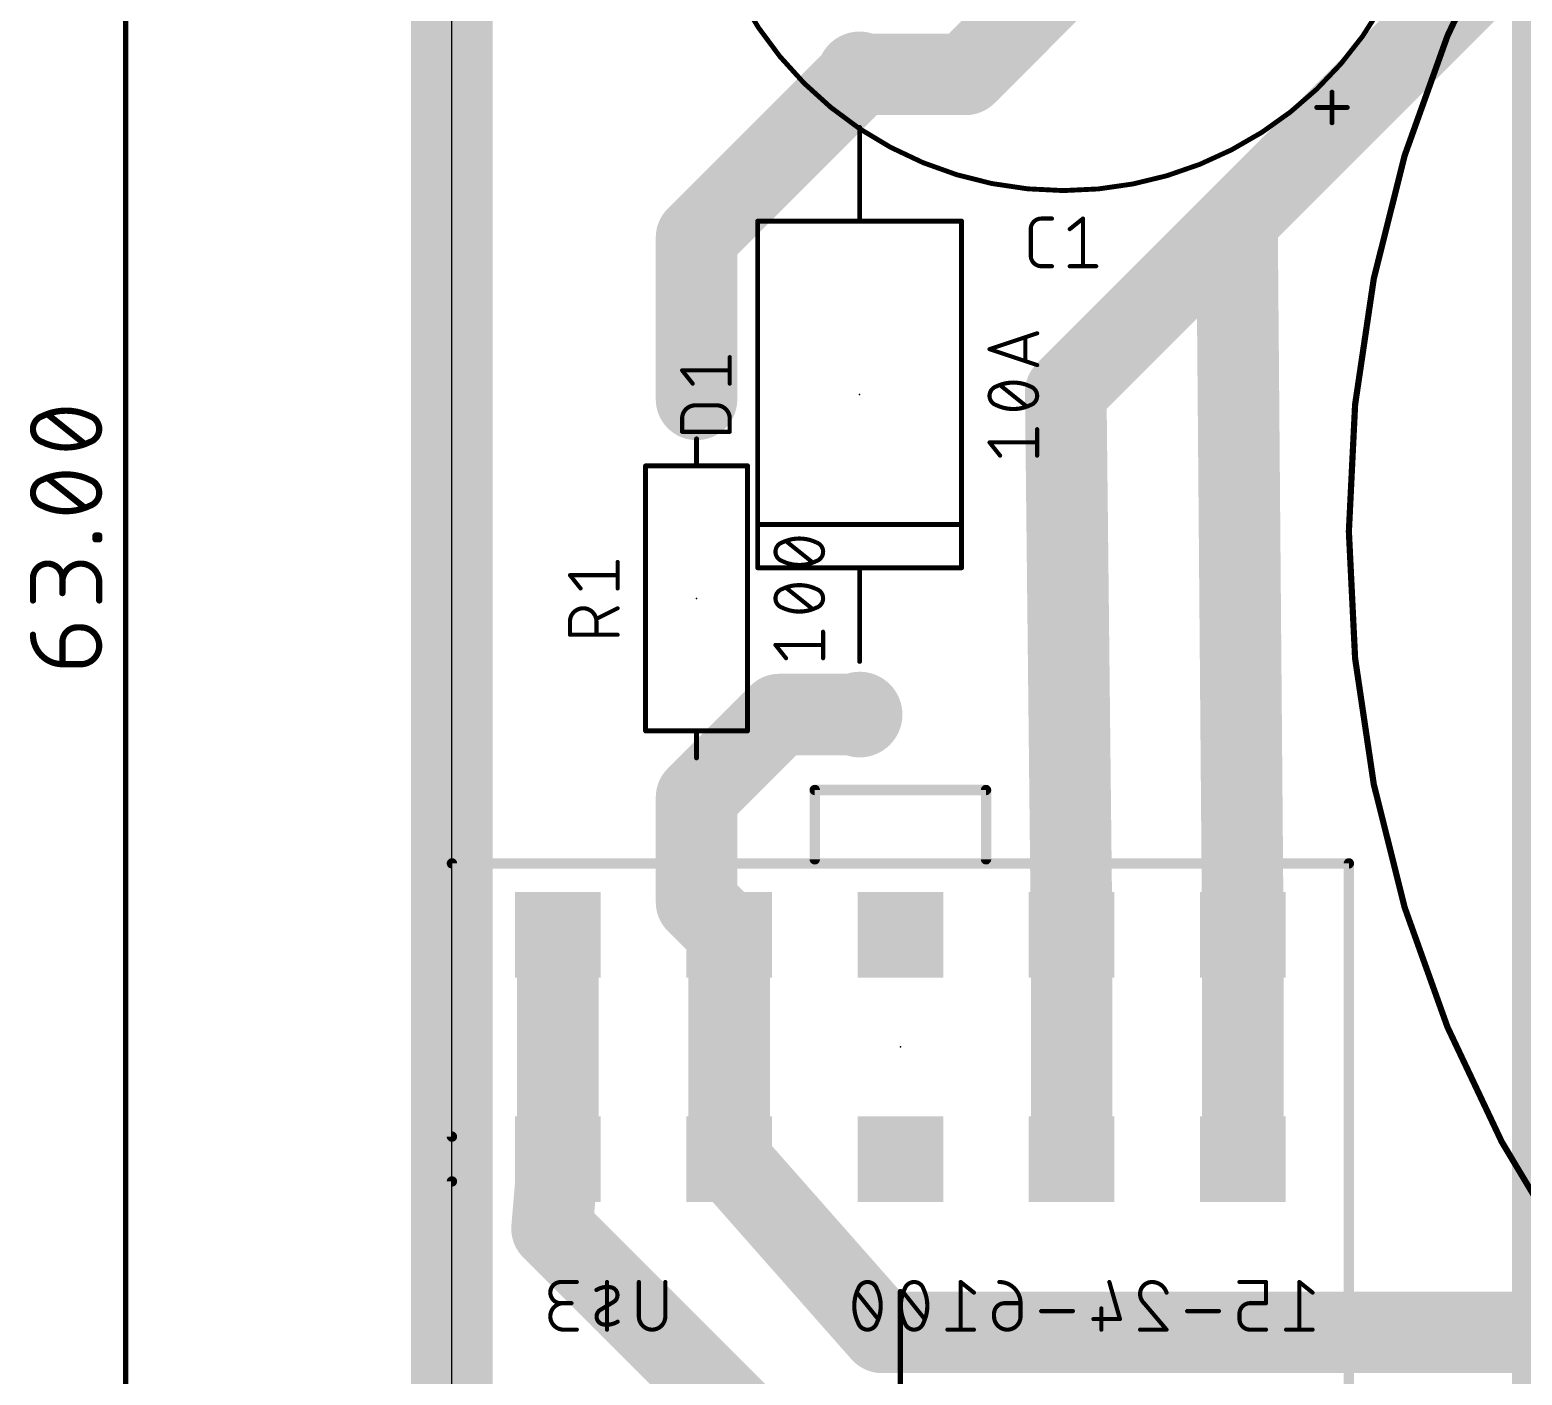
# Model space of a CAD drawing. Extents: x -32 to 85, y -7 to 73.
# Drawn here: x -32.35 to 4.25, y 19.95 to 52.94 of the extents above; entities that cross this region are included whole.
import ezdxf

# ---------------------------------------------------------------- set-up
doc = ezdxf.new("R2010")
doc.units = 0
for name, color, linetype in [('1', 12, 'CONTINUOUS'), ('16', 132, 'CONTINUOUS'), ('17', 110, 'CONTINUOUS'), ('20', 31, 'CONTINUOUS'), ('21', 253, 'CONTINUOUS'), ('22', 253, 'CONTINUOUS'), ('23', 53, 'CONTINUOUS'), ('24', 53, 'CONTINUOUS'), ('25', 253, 'CONTINUOUS'), ('26', 253, 'CONTINUOUS'), ('27', 253, 'CONTINUOUS'), ('28', 253, 'CONTINUOUS'), ('51', 253, 'CONTINUOUS')]:
    doc.layers.add(name, color=color, linetype=linetype)

# ---------------------------------------------------------------- blocks, each defined once
blk = doc.blocks.new('ROUNDP')
at = {"const_width": 0.5}
blk.add_lwpolyline([(0, -0.25, 1), (0, 0.25, 1), (0, -0.25)], format="xyb", dxfattribs=at)
blk = doc.blocks.new('SQUAREP')
blk.add_solid([(-0.5, -0.5), (0.5, -0.5), (-0.5, 0.5), (0.5, 0.5)])

msp = doc.modelspace()

# ---------------------------------------------------------------- linework, layer by layer
at = {"layer": '1'}
for points, const_width in [([(-22, 72), (-22, 9)], 2), ([(5, 9), (5, 72)], 2), ([(-30, 71.935), (-30, 9.065)], 0.13), ([(3, 54), (-2.7442, 48.2558)], 2), ([(-2.7442, 48.2558), (-2.6, 30.75)], 2), ([(-31.0119, 42.7901), (-31.9151, 43.5126)], 0.1524), ([(-31.0119, 41.227), (-31.9151, 41.9495)], 0.1524), ([(-30.741, 40.4489), (-30.741, 40.5392)], 0.1524), ([(-30.741, 40.5392), (-30.6507, 40.5392)], 0.1524), ([(-30.6507, 40.4489), (-30.741, 40.4489)], 0.1524), ([(-30.6507, 40.5392), (-30.6507, 40.4489)], 0.1524), ([(-32.2763, 38.9483), (-32.2763, 39.4902)], 0.1524), ([(-31.5538, 39.4902), (-31.5538, 39.1289)], 0.1524), ([(-30.6507, 38.9483), (-30.6507, 39.3999)], 0.1524), ([(-31.1926, 38.2883), (-31.1023, 38.2883)], 0.1524), ([(-31.5538, 37.3852), (-31.5538, 37.9271)], 0.1524), ([(-31.1023, 37.3852), (-31.5538, 37.3852)], 0.1524), ([(-2.6, 30.75), (-2.6, 25.25)], 2), ([(-11, 22), (-11, -6.95)], 0.13)]:
    msp.add_lwpolyline(points, dxfattribs=dict(at, const_width=const_width))
for points, const_width in [([(-3.0978, 48.6094, 1), (-2.3906, 47.9022)], 1), ([(-2.2442, 48.2599, 1), (-3.2442, 48.2517)], 1), ([(-31.4635, 43.6029, 0.1139), (-32.0505, 43.4675)], 0.1524), ([(-31.8913, 43.5424, 1), (-31.9389, 43.4829)], 0.0762), ([(-30.8765, 43.4675, 0.1139), (-31.4635, 43.6029)], 0.1524), ([(-31.4635, 43.641, 1), (-31.4635, 43.5648)], 0.0762), ([(-31.4635, 43.5648, 1), (-31.4635, 43.641)], 0.0762), ([(-32.0505, 43.4675, 0.3205), (-32.2763, 43.1514)], 0.1524), ([(-32.2763, 43.1514, 0.3205), (-32.0505, 42.8353)], 0.1524), ([(-32.2382, 43.1514, 1), (-32.3144, 43.1514)], 0.0762), ([(-32.0672, 43.5017, 1), (-32.0338, 43.4332)], 0.0762), ([(-32.0382, 43.4314, 1), (-32.0629, 43.5035)], 0.0762), ([(-30.6507, 43.1514, 0.3205), (-30.8765, 43.4675)], 0.1524), ([(-30.8641, 43.5035, 1), (-30.8888, 43.4314)], 0.0762), ([(-30.8765, 42.8353, 0.3205), (-30.6507, 43.1514)], 0.1524), ([(-30.8932, 43.4332, 1), (-30.8598, 43.5017)], 0.0762), ([(-30.6126, 43.1514, 1), (-30.6888, 43.1514)], 0.0762), ([(-32.3144, 43.1514, 1), (-32.2382, 43.1514)], 0.0762), ([(-32.0505, 42.8353, 0.1139), (-31.4635, 42.6998)], 0.1524), ([(-32.0338, 42.8695, 1), (-32.0672, 42.801)], 0.0762), ([(-32.0629, 42.7992, 1), (-32.0382, 42.8713)], 0.0762), ([(-31.4635, 42.6998, 0.1139), (-30.8765, 42.8353)], 0.1524), ([(-31.0357, 42.7604, 1), (-30.9881, 42.8199)], 0.0762), ([(-30.8888, 42.8713, 1), (-30.8641, 42.7992)], 0.0762), ([(-30.8598, 42.801, 1), (-30.8932, 42.8695)], 0.0762), ([(-30.6888, 43.1514, 1), (-30.6126, 43.1514)], 0.0762), ([(-31.4635, 42.7379, 1), (-31.4635, 42.6617)], 0.0762), ([(-31.4635, 42.6617, 1), (-31.4635, 42.7379)], 0.0762), ([(-31.4635, 42.0398, 0.1139), (-32.0505, 41.9043)], 0.1524), ([(-30.8765, 41.9043, 0.1139), (-31.4635, 42.0398)], 0.1524), ([(-31.4635, 42.0779, 1), (-31.4635, 42.0017)], 0.0762), ([(-31.4635, 42.0017, 1), (-31.4635, 42.0779)], 0.0762), ([(-32.0505, 41.9043, 0.3205), (-32.2763, 41.5882)], 0.1524), ([(-32.0672, 41.9386, 1), (-32.0338, 41.8701)], 0.0762), ([(-32.0382, 41.8683, 1), (-32.0629, 41.9404)], 0.0762), ([(-31.8913, 41.9792, 1), (-31.9389, 41.9197)], 0.0762), ([(-30.8641, 41.9404, 1), (-30.8888, 41.8683)], 0.0762), ([(-30.6507, 41.5882, 0.3205), (-30.8765, 41.9043)], 0.1524), ([(-30.8932, 41.8701, 1), (-30.8598, 41.9386)], 0.0762), ([(-32.2763, 41.5882, 0.3205), (-32.0505, 41.2722)], 0.1524), ([(-32.2382, 41.5882, 1), (-32.3144, 41.5882)], 0.0762), ([(-32.3144, 41.5882, 1), (-32.2382, 41.5882)], 0.0762), ([(-30.8765, 41.2722, 0.3205), (-30.6507, 41.5882)], 0.1524), ([(-30.6126, 41.5882, 1), (-30.6888, 41.5882)], 0.0762), ([(-30.6888, 41.5882, 1), (-30.6126, 41.5882)], 0.0762), ([(-32.0505, 41.2722, 0.1139), (-31.4635, 41.1367)], 0.1524), ([(-32.0338, 41.3064, 1), (-32.0672, 41.2379)], 0.0762), ([(-32.0629, 41.2361, 1), (-32.0382, 41.3082)], 0.0762), ([(-31.4635, 41.1367, 0.1139), (-30.8765, 41.2722)], 0.1524), ([(-31.4635, 41.1748, 1), (-31.4635, 41.0986)], 0.0762), ([(-31.4635, 41.0986, 1), (-31.4635, 41.1748)], 0.0762), ([(-31.0357, 41.1972, 1), (-30.9881, 41.2568)], 0.0762), ([(-30.8888, 41.3082, 1), (-30.8641, 41.2361)], 0.0762), ([(-30.8598, 41.2379, 1), (-30.8932, 41.3064)], 0.0762), ([(-30.7029, 40.5392, 1), (-30.7791, 40.5392)], 0.0762), ([(-30.741, 40.5773, 1), (-30.741, 40.5011)], 0.0762), ([(-30.741, 40.487, 1), (-30.741, 40.4108)], 0.0762), ([(-30.7791, 40.4489, 1), (-30.7029, 40.4489)], 0.0762), ([(-30.6126, 40.5392, 1), (-30.6888, 40.5392)], 0.0762), ([(-30.6888, 40.4489, 1), (-30.6126, 40.4489)], 0.0762), ([(-30.6507, 40.5011, 1), (-30.6507, 40.5773)], 0.0762), ([(-30.6507, 40.4108, 1), (-30.6507, 40.487)], 0.0762), ([(-31.5538, 39.4902, 1), (-32.2763, 39.4902)], 0.1524), ([(-30.6507, 39.3999, 1), (-31.5538, 39.3999)], 0.1524), ([(-32.2382, 39.4902, 1), (-32.3144, 39.4902)], 0.0762), ([(-31.5157, 39.4902, 1), (-31.5919, 39.4902)], 0.0762), ([(-32.3144, 39.4902, 1), (-32.2382, 39.4902)], 0.0762), ([(-31.5919, 39.4902, 1), (-31.5157, 39.4902)], 0.0762), ([(-31.5919, 39.3999, 1), (-31.5157, 39.3999)], 0.0762), ([(-31.5919, 39.1289, 1), (-31.5157, 39.1289)], 0.0762), ([(-30.6126, 39.3999, 1), (-30.6888, 39.3999)], 0.0762), ([(-30.6888, 39.3999, 1), (-30.6126, 39.3999)], 0.0762), ([(-32.3144, 38.9483, 1), (-32.2382, 38.9483)], 0.0762), ([(-30.6888, 38.9483, 1), (-30.6126, 38.9483)], 0.0762), ([(-32.2763, 38.1077, 0.4142), (-31.5538, 37.3852)], 0.1524), ([(-32.2382, 38.1077, 1), (-32.3144, 38.1077)], 0.0762), ([(-31.1926, 38.2883, 0.4142), (-31.5538, 37.9271)], 0.1524), ([(-31.1926, 38.3264, 1), (-31.1926, 38.2502)], 0.0762), ([(-31.1926, 38.2502, 1), (-31.1926, 38.3264)], 0.0762), ([(-31.1023, 37.3852, 1), (-31.1023, 38.2883)], 0.1524), ([(-31.1023, 38.3264, 1), (-31.1023, 38.2502)], 0.0762), ([(-31.1023, 38.2502, 1), (-31.1023, 38.3264)], 0.0762), ([(-31.5157, 37.9271, 1), (-31.5919, 37.9271)], 0.0762), ([(-31.5919, 37.9271, 1), (-31.5157, 37.9271)], 0.0762), ([(-31.5538, 37.4233, 1), (-31.5538, 37.3471)], 0.0762), ([(-31.5919, 37.3852, 1), (-31.5157, 37.3852)], 0.0762), ([(-31.5538, 37.3471, 1), (-31.5538, 37.4233)], 0.0762), ([(-31.1023, 37.4233, 1), (-31.1023, 37.3471)], 0.0762), ([(-31.1023, 37.3471, 1), (-31.1023, 37.4233)], 0.0762), ([(-2.1, 30.75, 1), (-3.1, 30.75)], 1), ([(-3.1, 30.7459, 1), (-2.1, 30.7541)], 1), ([(-3.1, 25.25, 1), (-2.1, 25.25)], 1), ([(-10.9675, 22, 1), (-11.0325, 22)], 0.065)]:
    msp.add_lwpolyline(points, format="xyb", dxfattribs=dict(at, const_width=const_width))
at = {"layer": '16', "const_width": 2}
for points in [[(-6.9442, 44.0558), (12, 63)], [(-3.25, 58), (-9.4, 51.85)], [(-12, 51.85), (-16, 47.85)], [(-9.4, 51.85), (-12, 51.85)], [(-16, 47.85), (-16, 43.88)], [(-6.8, 30.75), (-6.9442, 44.0558)], [(-13.97, 36.15), (-16, 34.12)], [(-12, 36.15), (-13.97, 36.15)], [(-16, 34.12), (-16, 31.55)], [(-16, 31.55), (-15.2, 30.75)], [(-19.4, 30.75), (-19.4, 25.25)], [(-15.2, 30.75), (-15.2, 25.25)], [(-6.8, 25.25), (-6.8, 30.75)], [(-19.4, 25.25), (-19.5442, 23.5442)], [(-15.2, 25.25), (-11.4506, 21)], [(-19.5442, 23.5442), (-9, 13)], [(-11.4506, 21), (27.096, 21)]]:
    msp.add_lwpolyline(points, dxfattribs=at)
at = {"layer": '16', "const_width": 1}
for points in [[(-12, 52.35, 1), (-12, 51.35)], [(-11.6464, 51.4964, 1), (-12.3536, 52.2036)], [(-9.4, 51.35, 1), (-9.4, 52.35)], [(-9.7536, 52.2036, 1), (-9.0464, 51.4964)], [(-16.3536, 48.2036, 1), (-15.6464, 47.4964)], [(-15.5, 47.85, 1), (-16.5, 47.85)], [(-6.4442, 44.0612, 1), (-7.4442, 44.0504)], [(-7.2978, 44.4094, 1), (-6.5906, 43.7022)], [(-16.5, 43.88, 1), (-15.5, 43.88)], [(-13.97, 36.65, 1), (-13.97, 35.65)], [(-13.6164, 35.7964, 1), (-14.3236, 36.5036)], [(-12, 35.65, 1), (-12, 36.65)], [(-16.3536, 34.4736, 1), (-15.6464, 33.7664)], [(-15.5, 34.12, 1), (-16.5, 34.12)], [(-15.6464, 31.9036, 1), (-16.3536, 31.1964)], [(-16.5, 31.55, 1), (-15.5, 31.55)], [(-18.9, 30.75, 1), (-19.9, 30.75)], [(-14.7, 30.75, 1), (-15.7, 30.75)], [(-15.5536, 30.3964, 1), (-14.8464, 31.1036)], [(-6.3, 30.75, 1), (-7.3, 30.75)], [(-7.3, 30.7446, 1), (-6.3, 30.7554)], [(-18.9018, 25.2079, 1), (-19.8982, 25.2921)], [(-14.8251, 25.5808, 1), (-15.5749, 24.9192)], [(-19.9, 25.25, 1), (-18.9, 25.25)], [(-15.7, 25.25, 1), (-14.7, 25.25)], [(-7.3, 25.25, 1), (-6.3, 25.25)], [(-19.1906, 23.8978, 1), (-19.8978, 23.1906)], [(-20.0424, 23.5863, 1), (-19.046, 23.5021)], [(-11.4506, 21.5, 1), (-11.4506, 20.5)], [(-11.8255, 20.6692, 1), (-11.0757, 21.3308)]]:
    msp.add_lwpolyline(points, format="xyb", dxfattribs=at)
at = {"layer": '20'}
msp.add_line((-22, 9), (-22, 72), dxfattribs=at)
at = {"layer": '21'}
for points, const_width in [([(31.75, 8.89, 1), (31.75, 72.39, 1), (31.75, 8.89)], 0.1524), ([(-7, 49, 1), (-7, 67, 1), (-7, 49)], 0.12), ([(-0.384, 51.414, 1), (-0.444, 51.414)], 0.06), ([(-0.789, 51.069, 1), (-0.789, 51.009)], 0.06), ([(-0.039, 51.009, 1), (-0.039, 51.069)], 0.06), ([(-11.97, 50.546, 1), (-12.03, 50.546)], 0.06), ([(-0.444, 50.664, 1), (-0.384, 50.664)], 0.06), ([(-14.5, 48.28, 1), (-14.5, 48.22)], 0.06), ([(-14.47, 48.25, 1), (-14.53, 48.25)], 0.06), ([(-12, 48.28, 1), (-12, 48.22)], 0.06), ([(-12.03, 48.25, 1), (-11.97, 48.25)], 0.06), ([(-12, 48.22, 1), (-12, 48.28)], 0.06), ([(-9.47, 48.25, 1), (-9.53, 48.25)], 0.06), ([(-9.5, 48.22, 1), (-9.5, 48.28)], 0.06), ([(-15.97, 42.911, 1), (-16.03, 42.911)], 0.06), ([(-17.25, 42.28, 1), (-17.25, 42.22)], 0.06), ([(-17.22, 42.25, 1), (-17.28, 42.25)], 0.06), ([(-16, 42.28, 1), (-16, 42.22)], 0.06), ([(-16.03, 42.25, 1), (-15.97, 42.25)], 0.06), ([(-16, 42.22, 1), (-16, 42.28)], 0.06), ([(-14.72, 42.25, 1), (-14.78, 42.25)], 0.06), ([(-14.75, 42.22, 1), (-14.75, 42.28)], 0.06), ([(-14.47, 40.8125, 1), (-14.53, 40.8125)], 0.06), ([(-14.5, 40.8425, 1), (-14.5, 40.7825)], 0.06), ([(-14.53, 40.8125, 1), (-14.47, 40.8125)], 0.06), ([(-9.47, 40.8125, 1), (-9.53, 40.8125)], 0.06), ([(-9.53, 40.8125, 1), (-9.47, 40.8125)], 0.06), ([(-9.5, 40.7825, 1), (-9.5, 40.8425)], 0.06), ([(-14.5, 39.78, 1), (-14.5, 39.72)], 0.06), ([(-14.53, 39.75, 1), (-14.47, 39.75)], 0.06), ([(-12, 39.78, 1), (-12, 39.72)], 0.06), ([(-11.97, 39.75, 1), (-12.03, 39.75)], 0.06), ([(-12, 39.72, 1), (-12, 39.78)], 0.06), ([(-9.53, 39.75, 1), (-9.47, 39.75)], 0.06), ([(-9.5, 39.72, 1), (-9.5, 39.78)], 0.06), ([(-12.03, 37.454, 1), (-11.97, 37.454)], 0.06), ([(-17.25, 35.78, 1), (-17.25, 35.72)], 0.06), ([(-17.28, 35.75, 1), (-17.22, 35.75)], 0.06), ([(-16, 35.78, 1), (-16, 35.72)], 0.06), ([(-15.97, 35.75, 1), (-16.03, 35.75)], 0.06), ([(-16, 35.72, 1), (-16, 35.78)], 0.06), ([(-14.78, 35.75, 1), (-14.72, 35.75)], 0.06), ([(-14.75, 35.72, 1), (-14.75, 35.78)], 0.06), ([(-16.03, 35.089, 1), (-15.97, 35.089)], 0.06)]:
    msp.add_lwpolyline(points, format="xyb", dxfattribs=dict(at, const_width=const_width))
at = {"layer": '21', "const_width": 0.12}
for points in [[(-0.414, 50.664), (-0.414, 51.414)], [(-0.039, 51.039), (-0.789, 51.039)], [(-12, 48.25), (-12, 50.546)], [(-12, 48.25), (-14.5, 48.25)], [(-14.5, 48.25), (-14.5, 40.8125)], [(-9.5, 48.25), (-12, 48.25)], [(-9.5, 40.8125), (-9.5, 48.25)], [(-16, 42.25), (-16, 42.911)], [(-16, 42.25), (-17.25, 42.25)], [(-17.25, 42.25), (-17.25, 35.75)], [(-14.75, 42.25), (-16, 42.25)], [(-14.75, 35.75), (-14.75, 42.25)], [(-14.5, 40.8125), (-14.5, 39.75)], [(-14.5, 40.8125), (-9.5, 40.8125)], [(-9.5, 39.75), (-9.5, 40.8125)], [(-14.5, 39.75), (-12, 39.75)], [(-12, 39.75), (-9.5, 39.75)], [(-12, 39.75), (-12, 37.454)], [(-17.25, 35.75), (-16, 35.75)], [(-16, 35.75), (-14.75, 35.75)], [(-16, 35.75), (-16, 35.089)]]:
    msp.add_lwpolyline(points, dxfattribs=at)
at = {"layer": '22', "const_width": 0.254}
for points in [[(0, 32.5), (-22, 32.5)], [(-22, 32.5), (-22, 25.8)], [(0, 9.5), (0, 32.5)], [(-22, 24.7), (-22, 9.5)]]:
    msp.add_lwpolyline(points, dxfattribs=at)
at = {"layer": '22'}
for points, const_width in [([(-22, 32.5635, 1), (-22, 32.4365)], 0.127), ([(-21.9365, 32.5, 1), (-22.0635, 32.5)], 0.127), ([(0.0635, 32.5, 1), (-0.0635, 32.5)], 0.127), ([(0, 32.4365, 1), (0, 32.5635)], 0.127), ([(-22, 25.8, 1), (-22, 24.7)], 0.254), ([(-22.0635, 25.8, 1), (-21.9365, 25.8)], 0.127), ([(-22, 25.7365, 1), (-22, 25.8635)], 0.127), ([(-21.9365, 24.7, 1), (-22.0635, 24.7)], 0.127), ([(-22, 24.6365, 1), (-22, 24.7635)], 0.127)]:
    msp.add_lwpolyline(points, format="xyb", dxfattribs=dict(at, const_width=const_width))
at = {"layer": '23'}
for p in [(-12, 44), (-16, 39)]:
    msp.add_point(p, dxfattribs=at)
at = {"layer": '24'}
msp.add_point((-11, 28), dxfattribs=at)
at = {"layer": '25'}
for points, const_width in [([(-7.5428, 48.3142, 0.4142), (-7.8025, 48.0546)], 0.1016), ([(-7.5428, 48.3396, 1), (-7.5428, 48.2888)], 0.0508), ([(-7.5428, 48.2888, 1), (-7.5428, 48.3396)], 0.0508), ([(-7.2832, 48.2888, 1), (-7.2832, 48.3396)], 0.0508), ([(-6.4967, 48.3142, 1), (-6.5475, 48.3142)], 0.0508), ([(-6.5062, 48.2944, 1), (-6.538, 48.334)], 0.0508), ([(-7.7771, 48.0546, 1), (-7.8279, 48.0546)], 0.0508), ([(-7.8279, 48.0546, 1), (-7.7771, 48.0546)], 0.0508), ([(-6.8625, 48.0744, 1), (-6.8308, 48.0347)], 0.0508), ([(-7.8025, 47.4054, 0.4142), (-7.5428, 47.1458)], 0.1016), ([(-7.7771, 47.4054, 1), (-7.8279, 47.4054)], 0.0508), ([(-7.8279, 47.4054, 1), (-7.7771, 47.4054)], 0.0508), ([(-7.5428, 47.1712, 1), (-7.5428, 47.1204)], 0.0508), ([(-7.5428, 47.1204, 1), (-7.5428, 47.1712)], 0.0508), ([(-7.2832, 47.1204, 1), (-7.2832, 47.1712)], 0.0508), ([(-6.8466, 47.1712, 1), (-6.8466, 47.1204)], 0.0508), ([(-6.5475, 47.1458, 1), (-6.4967, 47.1458)], 0.0508), ([(-6.1975, 47.1204, 1), (-6.1975, 47.1712)], 0.0508), ([(-15.1604, 44.9151, 1), (-15.2112, 44.9151)], 0.0508), ([(-16.3344, 44.6064, 1), (-16.374, 44.5747)], 0.0508), ([(-16.3542, 44.6159, 1), (-16.3542, 44.5651)], 0.0508), ([(-16.1144, 44.2501, 1), (-16.0747, 44.2819)], 0.0508), ([(-15.2112, 44.266, 1), (-15.1604, 44.266)], 0.0508), ([(-15.1858, 44.5651, 1), (-15.1858, 44.6159)], 0.0508), ([(-16.0296, 43.734, 0.4142), (-16.3542, 43.4094)], 0.1016), ([(-16.0296, 43.7594, 1), (-16.0296, 43.7086)], 0.0508), ([(-16.0296, 43.7086, 1), (-16.0296, 43.7594)], 0.0508), ([(-15.1858, 43.4094, 0.4142), (-15.5104, 43.734)], 0.1016), ([(-15.5104, 43.7594, 1), (-15.5104, 43.7086)], 0.0508), ([(-15.5104, 43.7086, 1), (-15.5104, 43.7594)], 0.0508), ([(-16.3288, 43.4094, 1), (-16.3796, 43.4094)], 0.0508), ([(-16.3796, 43.4094, 1), (-16.3288, 43.4094)], 0.0508), ([(-15.1604, 43.4094, 1), (-15.2112, 43.4094)], 0.0508), ([(-15.2112, 43.4094, 1), (-15.1604, 43.4094)], 0.0508), ([(-16.3542, 43.1103, 1), (-16.3542, 43.0595)], 0.0508), ([(-16.3796, 43.0849, 1), (-16.3288, 43.0849)], 0.0508), ([(-15.2112, 43.0849, 1), (-15.1604, 43.0849)], 0.0508), ([(-15.1858, 43.0595, 1), (-15.1858, 43.1103)], 0.0508), ([(-17.9104, 39.8924, 1), (-17.9612, 39.8924)], 0.0508), ([(-19.0844, 39.5837, 1), (-19.124, 39.5519)], 0.0508), ([(-19.1042, 39.5932, 1), (-19.1042, 39.5424)], 0.0508), ([(-17.9358, 39.5424, 1), (-17.9358, 39.5932)], 0.0508), ([(-18.8644, 39.2274, 1), (-18.8247, 39.2591)], 0.0508), ([(-17.9612, 39.2433, 1), (-17.9104, 39.2433)], 0.0508), ([(-18.4551, 38.4322, 1), (-19.1042, 38.4322)], 0.1016), ([(-17.9244, 38.734, 1), (-17.9472, 38.7795)], 0.0508), ([(-19.0788, 38.4322, 1), (-19.1296, 38.4322)], 0.0508), ([(-19.1296, 38.4322, 1), (-19.0788, 38.4322)], 0.0508), ([(-18.4297, 38.4322, 1), (-18.4805, 38.4322)], 0.0508), ([(-18.4805, 38.4322, 1), (-18.4297, 38.4322)], 0.0508), ([(-18.4664, 38.5198, 1), (-18.4437, 38.4744)], 0.0508), ([(-19.1042, 38.133, 1), (-19.1042, 38.0822)], 0.0508), ([(-19.1296, 38.1076, 1), (-19.0788, 38.1076)], 0.0508), ([(-18.4805, 38.1076, 1), (-18.4297, 38.1076)], 0.0508), ([(-17.9358, 38.0822, 1), (-17.9358, 38.133)], 0.0508)]:
    msp.add_lwpolyline(points, format="xyb", dxfattribs=dict(at, const_width=const_width))
at = {"layer": '25', "const_width": 0.1016}
for points in [[(-7.5428, 48.3142), (-7.2832, 48.3142)], [(-6.8466, 48.0546), (-6.5221, 48.3142)], [(-6.5221, 48.3142), (-6.5221, 47.1458)], [(-7.8025, 47.4054), (-7.8025, 48.0546)], [(-7.2832, 47.1458), (-7.5428, 47.1458)], [(-6.8466, 47.1458), (-6.1975, 47.1458)], [(-15.1858, 44.266), (-15.1858, 44.9151)], [(-16.0946, 44.266), (-16.3542, 44.5905)], [(-16.3542, 44.5905), (-15.1858, 44.5905)], [(-16.0296, 43.734), (-15.5104, 43.734)], [(-16.3542, 43.0849), (-16.3542, 43.4094)], [(-15.1858, 43.4094), (-15.1858, 43.0849)], [(-15.1858, 43.0849), (-16.3542, 43.0849)], [(-17.9358, 39.2433), (-17.9358, 39.8924)], [(-18.8446, 39.2433), (-19.1042, 39.5678)], [(-19.1042, 39.5678), (-17.9358, 39.5678)], [(-17.9358, 38.7567), (-18.4551, 38.4971)], [(-19.1042, 38.1076), (-19.1042, 38.4322)], [(-18.4551, 38.4322), (-18.4551, 38.1076)], [(-17.9358, 38.1076), (-19.1042, 38.1076)]]:
    msp.add_lwpolyline(points, dxfattribs=at)
at = {"layer": '26'}
for points, const_width in [([(-19.327, 22.2342, 1), (-19.327, 21.7149)], 0.1016), ([(-19.327, 22.2596, 1), (-19.327, 22.2088)], 0.0508), ([(-19.327, 22.2088, 1), (-19.327, 22.2596)], 0.0508), ([(-18.9375, 22.2088, 1), (-18.9375, 22.2596)], 0.0508), ([(-18.0979, 22.1044, 0.1823), (-18.4549, 22.0395)], 0.1016), ([(-18.468, 22.0612, 1), (-18.4418, 22.0177)], 0.0508), ([(-18.1699, 22.2342, 1), (-18.2207, 22.2342)], 0.0508), ([(-18.033, 21.7474, 0.6917), (-18.0979, 22.1044)], 0.1016), ([(-18.0933, 22.1294, 1), (-18.1024, 22.0794)], 0.0508), ([(-18.1024, 22.0794, 1), (-18.0933, 22.1294)], 0.0508), ([(-17.3895, 22.2342, 1), (-17.4403, 22.2342)], 0.0508), ([(-16.7404, 22.2342, 1), (-16.7912, 22.2342)], 0.0508), ([(-19.2621, 21.7149, 1), (-19.2621, 21.0658)], 0.1016), ([(-19.327, 21.7403, 1), (-19.327, 21.6895)], 0.0508), ([(-19.327, 21.6895, 1), (-19.327, 21.7403)], 0.0508), ([(-19.2621, 21.6895, 1), (-19.2621, 21.7403)], 0.0508), ([(-19.0673, 21.6895, 1), (-19.0673, 21.7403)], 0.0508), ([(-18.3575, 21.5526, 0.6917), (-18.2926, 21.1956)], 0.1016), ([(-18.3706, 21.5744, 1), (-18.3445, 21.5309)], 0.0508), ([(-18.3445, 21.5309, 1), (-18.3706, 21.5744)], 0.0508), ([(-18.2083, 21.6718, 1), (-18.1822, 21.6282)], 0.0508), ([(-18.1822, 21.6282, 1), (-18.2083, 21.6718)], 0.0508), ([(-18.046, 21.7691, 1), (-18.0199, 21.7256)], 0.0508), ([(-18.0199, 21.7256, 1), (-18.046, 21.7691)], 0.0508), ([(-18.2881, 21.2206, 1), (-18.2972, 21.1706)], 0.0508), ([(-18.2926, 21.1956, 0.1823), (-17.9356, 21.2605)], 0.1016), ([(-18.2972, 21.1706, 1), (-18.2881, 21.2206)], 0.0508), ([(-17.9225, 21.2388, 1), (-17.9487, 21.2823)], 0.0508), ([(-17.4149, 21.3904, 1), (-16.7658, 21.3904)], 0.1016), ([(-17.3895, 21.3904, 1), (-17.4403, 21.3904)], 0.0508), ([(-17.4403, 21.3904, 1), (-17.3895, 21.3904)], 0.0508), ([(-16.7404, 21.3904, 1), (-16.7912, 21.3904)], 0.0508), ([(-16.7912, 21.3904, 1), (-16.7404, 21.3904)], 0.0508), ([(-19.2621, 21.0912, 1), (-19.2621, 21.0404)], 0.0508), ([(-19.2621, 21.0404, 1), (-19.2621, 21.0912)], 0.0508), ([(-18.9375, 21.0404, 1), (-18.9375, 21.0912)], 0.0508), ([(-18.2207, 21.0658, 1), (-18.1699, 21.0658)], 0.0508)]:
    msp.add_lwpolyline(points, format="xyb", dxfattribs=dict(at, const_width=const_width))
at = {"layer": '26', "const_width": 0.1016}
for points in [[(-18.9375, 22.2342), (-19.327, 22.2342)], [(-18.1953, 21.0658), (-18.1953, 22.2342)], [(-17.4149, 21.3904), (-17.4149, 22.2342)], [(-16.7658, 22.2342), (-16.7658, 21.3904)], [(-19.327, 21.7149), (-19.0673, 21.7149)], [(-18.1953, 21.65), (-18.3575, 21.5526)], [(-18.1953, 21.65), (-18.033, 21.7474)], [(-18.9375, 21.0658), (-19.2621, 21.0658)]]:
    msp.add_lwpolyline(points, dxfattribs=at)
at = {"layer": '27', "const_width": 0.1016}
for points in [[(-8.8142, 45.1105), (-7.6458, 45.5)], [(-7.9379, 45.4026), (-7.9379, 44.8184)], [(-7.6458, 44.7211), (-8.8142, 45.1105)], [(-7.9054, 43.7079), (-8.5546, 44.2272)], [(-7.6458, 42.5), (-7.6458, 43.1491)], [(-8.5546, 42.5), (-8.8142, 42.8245)], [(-8.8142, 42.8245), (-7.6458, 42.8245)], [(-13.1554, 39.8834), (-13.8046, 40.4026)], [(-13.1554, 38.7404), (-13.8046, 39.2596)], [(-12.8958, 37.5325), (-12.8958, 38.1816)], [(-13.8046, 37.5325), (-14.0642, 37.857)], [(-14.0642, 37.857), (-12.8958, 37.857)]]:
    msp.add_lwpolyline(points, dxfattribs=at)
at = {"layer": '27'}
for points, const_width in [([(-7.9125, 45.4026, 1), (-7.9633, 45.4026)], 0.0508), ([(-7.6378, 45.4759, 1), (-7.6538, 45.5241)], 0.0508), ([(-8.8062, 45.1346, 1), (-8.8222, 45.0864)], 0.0508), ([(-8.8222, 45.1346, 1), (-8.8062, 45.0864)], 0.0508), ([(-7.9633, 44.8184, 1), (-7.9125, 44.8184)], 0.0508), ([(-7.6538, 44.697, 1), (-7.6378, 44.7452)], 0.0508), ([(-8.23, 44.2921, 0.1139), (-8.6519, 44.1947)], 0.1016), ([(-7.8081, 44.1947, 0.1139), (-8.23, 44.2921)], 0.1016), ([(-8.23, 44.3175, 1), (-8.23, 44.2667)], 0.0508), ([(-8.23, 44.2667, 1), (-8.23, 44.3175)], 0.0508), ([(-8.6519, 44.1947, 0.3205), (-8.8142, 43.9675)], 0.1016), ([(-8.8142, 43.9675, 0.3205), (-8.6519, 43.7404)], 0.1016), ([(-8.7888, 43.9675, 1), (-8.8396, 43.9675)], 0.0508), ([(-8.8396, 43.9675, 1), (-8.7888, 43.9675)], 0.0508), ([(-8.6631, 44.2176, 1), (-8.6408, 44.1719)], 0.0508), ([(-8.6437, 44.1707, 1), (-8.6602, 44.2188)], 0.0508), ([(-8.5387, 44.247, 1), (-8.5704, 44.2074)], 0.0508), ([(-7.7998, 44.2188, 1), (-7.8163, 44.1707)], 0.0508), ([(-7.6458, 43.9675, 0.3205), (-7.8081, 44.1947)], 0.1016), ([(-7.8081, 43.7404, 0.3205), (-7.6458, 43.9675)], 0.1016), ([(-7.8192, 44.1719, 1), (-7.7969, 44.2176)], 0.0508), ([(-7.6204, 43.9675, 1), (-7.6712, 43.9675)], 0.0508), ([(-7.6712, 43.9675, 1), (-7.6204, 43.9675)], 0.0508), ([(-8.6408, 43.7632, 1), (-8.6631, 43.7175)], 0.0508), ([(-8.6519, 43.7404, 0.1139), (-8.23, 43.643)], 0.1016), ([(-8.6602, 43.7163, 1), (-8.6437, 43.7644)], 0.0508), ([(-8.23, 43.643, 0.1139), (-7.8081, 43.7404)], 0.1016), ([(-8.23, 43.6684, 1), (-8.23, 43.6176)], 0.0508), ([(-8.23, 43.6176, 1), (-8.23, 43.6684)], 0.0508), ([(-7.9213, 43.6881, 1), (-7.8896, 43.7277)], 0.0508), ([(-7.8163, 43.7644, 1), (-7.7998, 43.7163)], 0.0508), ([(-7.7969, 43.7175, 1), (-7.8192, 43.7632)], 0.0508), ([(-7.6204, 43.1491, 1), (-7.6712, 43.1491)], 0.0508), ([(-8.7944, 42.8404, 1), (-8.834, 42.8087)], 0.0508), ([(-8.8142, 42.8499, 1), (-8.8142, 42.7991)], 0.0508), ([(-7.6458, 42.7991, 1), (-7.6458, 42.8499)], 0.0508), ([(-8.5744, 42.4841, 1), (-8.5347, 42.5159)], 0.0508), ([(-7.6712, 42.5, 1), (-7.6204, 42.5)], 0.0508), ([(-13.9019, 40.3702, 0.3205), (-14.0642, 40.143)], 0.1016), ([(-13.48, 40.4676, 0.1139), (-13.9019, 40.3702)], 0.1016), ([(-13.9131, 40.393, 1), (-13.8908, 40.3474)], 0.0508), ([(-13.8937, 40.3462, 1), (-13.9102, 40.3942)], 0.0508), ([(-13.7887, 40.4225, 1), (-13.8204, 40.3828)], 0.0508), ([(-13.0581, 40.3702, 0.1139), (-13.48, 40.4676)], 0.1016), ([(-13.48, 40.493, 1), (-13.48, 40.4422)], 0.0508), ([(-13.48, 40.4422, 1), (-13.48, 40.493)], 0.0508), ([(-12.8958, 40.143, 0.3205), (-13.0581, 40.3702)], 0.1016), ([(-13.0498, 40.3942, 1), (-13.0663, 40.3462)], 0.0508), ([(-13.0692, 40.3474, 1), (-13.0469, 40.393)], 0.0508), ([(-14.0642, 40.143, 0.3205), (-13.9019, 39.9158)], 0.1016), ([(-14.0388, 40.143, 1), (-14.0896, 40.143)], 0.0508), ([(-14.0896, 40.143, 1), (-14.0388, 40.143)], 0.0508), ([(-13.9019, 39.9158, 0.1139), (-13.48, 39.8184)], 0.1016), ([(-13.8908, 39.9386, 1), (-13.9131, 39.893)], 0.0508), ([(-13.9102, 39.8918, 1), (-13.8937, 39.9398)], 0.0508), ([(-13.48, 39.8184, 0.1139), (-13.0581, 39.9158)], 0.1016), ([(-13.1713, 39.8635, 1), (-13.1396, 39.9032)], 0.0508), ([(-13.0581, 39.9158, 0.3205), (-12.8958, 40.143)], 0.1016), ([(-13.0663, 39.9398, 1), (-13.0498, 39.8918)], 0.0508), ([(-13.0469, 39.893, 1), (-13.0692, 39.9386)], 0.0508), ([(-12.8704, 40.143, 1), (-12.9212, 40.143)], 0.0508), ([(-12.9212, 40.143, 1), (-12.8704, 40.143)], 0.0508), ([(-13.48, 39.8438, 1), (-13.48, 39.793)], 0.0508), ([(-13.48, 39.793, 1), (-13.48, 39.8438)], 0.0508), ([(-13.9019, 39.2272, 0.3205), (-14.0642, 39)], 0.1016), ([(-13.48, 39.3246, 0.1139), (-13.9019, 39.2272)], 0.1016), ([(-13.9131, 39.25, 1), (-13.8908, 39.2044)], 0.0508), ([(-13.8937, 39.2032, 1), (-13.9102, 39.2512)], 0.0508), ([(-13.7887, 39.2795, 1), (-13.8204, 39.2398)], 0.0508), ([(-13.0581, 39.2272, 0.1139), (-13.48, 39.3246)], 0.1016), ([(-13.48, 39.35, 1), (-13.48, 39.2992)], 0.0508), ([(-13.48, 39.2992, 1), (-13.48, 39.35)], 0.0508), ([(-12.8958, 39, 0.3205), (-13.0581, 39.2272)], 0.1016), ([(-13.0498, 39.2512, 1), (-13.0663, 39.2032)], 0.0508), ([(-13.0692, 39.2044, 1), (-13.0469, 39.25)], 0.0508), ([(-14.0642, 39, 0.3205), (-13.9019, 38.7728)], 0.1016), ([(-14.0388, 39, 1), (-14.0896, 39)], 0.0508), ([(-14.0896, 39, 1), (-14.0388, 39)], 0.0508), ([(-13.9019, 38.7728, 0.1139), (-13.48, 38.6754)], 0.1016), ([(-13.8908, 38.7956, 1), (-13.9131, 38.75)], 0.0508), ([(-13.9102, 38.7488, 1), (-13.8937, 38.7968)], 0.0508), ([(-13.48, 38.6754, 0.1139), (-13.0581, 38.7728)], 0.1016), ([(-13.0581, 38.7728, 0.3205), (-12.8958, 39)], 0.1016), ([(-13.0663, 38.7968, 1), (-13.0498, 38.7488)], 0.0508), ([(-13.0469, 38.75, 1), (-13.0692, 38.7956)], 0.0508), ([(-12.8704, 39, 1), (-12.9212, 39)], 0.0508), ([(-12.9212, 39, 1), (-12.8704, 39)], 0.0508), ([(-13.48, 38.7008, 1), (-13.48, 38.65)], 0.0508), ([(-13.48, 38.65, 1), (-13.48, 38.7008)], 0.0508), ([(-13.1713, 38.7205, 1), (-13.1396, 38.7602)], 0.0508), ([(-12.8704, 38.1816, 1), (-12.9212, 38.1816)], 0.0508), ([(-14.0444, 37.8729, 1), (-14.084, 37.8411)], 0.0508), ([(-14.0642, 37.8824, 1), (-14.0642, 37.8316)], 0.0508), ([(-12.8958, 37.8316, 1), (-12.8958, 37.8824)], 0.0508), ([(-13.8244, 37.5166, 1), (-13.7847, 37.5483)], 0.0508), ([(-12.9212, 37.5325, 1), (-12.8704, 37.5325)], 0.0508)]:
    msp.add_lwpolyline(points, format="xyb", dxfattribs=dict(at, const_width=const_width))
at = {"layer": '28'}
for points, const_width in [([(-8.9, 34.3), (-13.1, 34.3)], 0.254), ([(-13.1, 34.3), (-13.1, 32.6)], 0.254), ([(-8.9, 34.3), (-8.9, 32.6)], 0.254), ([(-11.5475, 21.3254), (-12.0668, 21.9746)], 0.1016), ([(-10.4045, 21.3254), (-10.9238, 21.9746)], 0.1016), ([(-9.1966, 21.9746), (-9.5211, 22.2342)], 0.1016), ([(-9.5211, 22.2342), (-9.5211, 21.0658)], 0.1016), ([(-5.8748, 22.2342), (-5.6152, 21.3254)], 0.1016), ([(-2.0338, 22.2342), (-2.6829, 22.2342)], 0.1016), ([(-2.0338, 21.7149), (-2.0338, 22.2342)], 0.1016), ([(-0.8908, 21.9746), (-1.2154, 22.2342)], 0.1016), ([(-1.2154, 22.2342), (-1.2154, 21.0658)], 0.1016), ([(-8.0536, 21.7149), (-8.4431, 21.7149)], 0.1016), ([(-8.0536, 21.3904), (-8.0536, 21.7149)], 0.1016), ([(-6.0696, 21.5851), (-6.0696, 21.0658)], 0.1016), ([(-5.0239, 21.7149), (-4.4722, 21.0658)], 0.1016), ([(-2.4233, 21.7149), (-2.0338, 21.7149)], 0.1016), ([(-8.7027, 21.4553), (-8.7027, 21.3904)], 0.1016), ([(-6.7695, 21.5202), (-7.5484, 21.5202)], 0.1016), ([(-5.6152, 21.3254), (-6.2643, 21.3254)], 0.1016), ([(-3.1881, 21.5202), (-3.967, 21.5202)], 0.1016), ([(-2.6829, 21.3254), (-2.6829, 21.4553)], 0.1016), ([(-9.1966, 21.0658), (-9.8457, 21.0658)], 0.1016), ([(-4.4722, 21.0658), (-5.1213, 21.0658)], 0.1016), ([(-2.0338, 21.0658), (-2.4233, 21.0658)], 0.1016), ([(-0.8908, 21.0658), (-1.5399, 21.0658)], 0.1016)]:
    msp.add_lwpolyline(points, dxfattribs=dict(at, const_width=const_width))
for points, const_width in [([(-13.1, 34.3635, 1), (-13.1, 34.2365)], 0.127), ([(-13.0365, 34.3, 1), (-13.1635, 34.3)], 0.127), ([(-8.8365, 34.3, 1), (-8.9635, 34.3)], 0.127), ([(-8.9, 34.2365, 1), (-8.9, 34.3635)], 0.127), ([(-13.1635, 32.6, 1), (-13.0365, 32.6)], 0.127), ([(-8.9635, 32.6, 1), (-8.8365, 32.6)], 0.127), ([(-12.0343, 22.0719, 0.1139), (-12.1317, 21.65)], 0.1016), ([(-12.0469, 21.9904, 1), (-12.0866, 21.9587)], 0.0508), ([(-11.8071, 22.2342, 0.3205), (-12.0343, 22.0719)], 0.1016), ([(-12.0583, 22.0802, 1), (-12.0103, 22.0637)], 0.0508), ([(-12.0115, 22.0608, 1), (-12.0572, 22.0831)], 0.0508), ([(-11.5799, 22.0719, 0.3205), (-11.8071, 22.2342)], 0.1016), ([(-11.8071, 22.2596, 1), (-11.8071, 22.2088)], 0.0508), ([(-11.8071, 22.2088, 1), (-11.8071, 22.2596)], 0.0508), ([(-11.5571, 22.0831, 1), (-11.6028, 22.0608)], 0.0508), ([(-11.4826, 21.65, 0.1139), (-11.5799, 22.0719)], 0.1016), ([(-11.604, 22.0637, 1), (-11.5559, 22.0802)], 0.0508), ([(-10.8913, 22.0719, 0.1139), (-10.9887, 21.65)], 0.1016), ([(-10.9039, 21.9904, 1), (-10.9436, 21.9587)], 0.0508), ([(-10.9154, 22.0802, 1), (-10.8673, 22.0637)], 0.0508), ([(-10.6641, 22.2342, 0.3205), (-10.8913, 22.0719)], 0.1016), ([(-10.8685, 22.0608, 1), (-10.9142, 22.0831)], 0.0508), ([(-10.4369, 22.0719, 0.3205), (-10.6641, 22.2342)], 0.1016), ([(-10.6641, 22.2596, 1), (-10.6641, 22.2088)], 0.0508), ([(-10.6641, 22.2088, 1), (-10.6641, 22.2596)], 0.0508), ([(-10.4141, 22.0831, 1), (-10.4598, 22.0608)], 0.0508), ([(-10.3396, 21.65, 0.1139), (-10.4369, 22.0719)], 0.1016), ([(-10.461, 22.0637, 1), (-10.4129, 22.0802)], 0.0508), ([(-9.5053, 22.254, 1), (-9.537, 22.2144)], 0.0508), ([(-9.4957, 22.2342, 1), (-9.5465, 22.2342)], 0.0508), ([(-9.2125, 21.9547, 1), (-9.1807, 21.9944)], 0.0508), ([(-8.0536, 21.7149, 0.4142), (-8.5729, 22.2342)], 0.1016), ([(-8.5729, 22.2596, 1), (-8.5729, 22.2088)], 0.0508), ([(-5.8504, 22.2412, 1), (-5.8993, 22.2272)], 0.0508), ([(-4.8292, 22.2342, 0.4142), (-5.1213, 21.9421)], 0.1016), ([(-5.1213, 21.9421, 0.2053), (-5.0239, 21.7149)], 0.1016), ([(-5.0959, 21.9421, 1), (-5.1467, 21.9421)], 0.0508), ([(-5.1467, 21.9421, 1), (-5.0959, 21.9421)], 0.0508), ([(-4.4722, 21.9746, 0.3252), (-4.8292, 22.2342)], 0.1016), ([(-4.8292, 22.2596, 1), (-4.8292, 22.2088)], 0.0508), ([(-4.8292, 22.2088, 1), (-4.8292, 22.2596)], 0.0508), ([(-4.4964, 21.9667, 1), (-4.448, 21.9824)], 0.0508), ([(-2.6829, 22.2596, 1), (-2.6829, 22.2088)], 0.0508), ([(-2.0084, 22.2342, 1), (-2.0592, 22.2342)], 0.0508), ([(-2.0338, 22.2088, 1), (-2.0338, 22.2596)], 0.0508), ([(-1.19, 22.2342, 1), (-1.2408, 22.2342)], 0.0508), ([(-1.1995, 22.254, 1), (-1.2312, 22.2144)], 0.0508), ([(-0.9067, 21.9547, 1), (-0.8749, 21.9944)], 0.0508), ([(-12.1317, 21.65, 0.1139), (-12.0343, 21.2281)], 0.1016), ([(-12.1063, 21.65, 1), (-12.1571, 21.65)], 0.0508), ([(-12.1571, 21.65, 1), (-12.1063, 21.65)], 0.0508), ([(-11.5799, 21.2281, 0.1139), (-11.4826, 21.65)], 0.1016), ([(-11.4572, 21.65, 1), (-11.508, 21.65)], 0.0508), ([(-11.508, 21.65, 1), (-11.4572, 21.65)], 0.0508), ([(-10.9887, 21.65, 0.1139), (-10.8913, 21.2281)], 0.1016), ([(-10.9633, 21.65, 1), (-11.0141, 21.65)], 0.0508), ([(-11.0141, 21.65, 1), (-10.9633, 21.65)], 0.0508), ([(-10.4369, 21.2281, 0.1139), (-10.3396, 21.65)], 0.1016), ([(-10.3142, 21.65, 1), (-10.365, 21.65)], 0.0508), ([(-10.365, 21.65, 1), (-10.3142, 21.65)], 0.0508), ([(-8.4431, 21.7149, 0.4142), (-8.7027, 21.4553)], 0.1016), ([(-8.4431, 21.7403, 1), (-8.4431, 21.6895)], 0.0508), ([(-8.4431, 21.6895, 1), (-8.4431, 21.7403)], 0.0508), ([(-8.0282, 21.7149, 1), (-8.079, 21.7149)], 0.0508), ([(-8.079, 21.7149, 1), (-8.0282, 21.7149)], 0.0508), ([(-8.0536, 21.6895, 1), (-8.0536, 21.7403)], 0.0508), ([(-6.0442, 21.5851, 1), (-6.095, 21.5851)], 0.0508), ([(-5.0046, 21.7314, 1), (-5.0433, 21.6985)], 0.0508), ([(-5.0415, 21.6965, 1), (-5.0064, 21.7333)], 0.0508), ([(-2.4233, 21.7149, 0.4142), (-2.6829, 21.4553)], 0.1016), ([(-2.4233, 21.7403, 1), (-2.4233, 21.6895)], 0.0508), ([(-2.4233, 21.6895, 1), (-2.4233, 21.7403)], 0.0508), ([(-2.0592, 21.7149, 1), (-2.0084, 21.7149)], 0.0508), ([(-2.0338, 21.6895, 1), (-2.0338, 21.7403)], 0.0508), ([(-12.0343, 21.2281, 0.3205), (-11.8071, 21.0658)], 0.1016), ([(-12.0103, 21.2363, 1), (-12.0583, 21.2198)], 0.0508), ([(-12.0572, 21.2169, 1), (-12.0115, 21.2392)], 0.0508), ([(-11.8071, 21.0658, 0.3205), (-11.5799, 21.2281)], 0.1016), ([(-11.6028, 21.2392, 1), (-11.5571, 21.2169)], 0.0508), ([(-11.5559, 21.2198, 1), (-11.604, 21.2363)], 0.0508), ([(-11.5673, 21.3096, 1), (-11.5277, 21.3413)], 0.0508), ([(-10.8913, 21.2281, 0.3205), (-10.6641, 21.0658)], 0.1016), ([(-10.8673, 21.2363, 1), (-10.9153, 21.2198)], 0.0508), ([(-10.9142, 21.2169, 1), (-10.8685, 21.2392)], 0.0508), ([(-10.6641, 21.0658, 0.3205), (-10.4369, 21.2281)], 0.1016), ([(-10.4598, 21.2392, 1), (-10.4141, 21.2169)], 0.0508), ([(-10.4129, 21.2198, 1), (-10.461, 21.2363)], 0.0508), ([(-10.4243, 21.3096, 1), (-10.3847, 21.3413)], 0.0508), ([(-8.6773, 21.4553, 1), (-8.7281, 21.4553)], 0.0508), ([(-8.7281, 21.4553, 1), (-8.6773, 21.4553)], 0.0508), ([(-8.7027, 21.3904, 1), (-8.0536, 21.3904)], 0.1016), ([(-8.6773, 21.3904, 1), (-8.7281, 21.3904)], 0.0508), ([(-8.7281, 21.3904, 1), (-8.6773, 21.3904)], 0.0508), ([(-8.0282, 21.3904, 1), (-8.079, 21.3904)], 0.0508), ([(-8.079, 21.3904, 1), (-8.0282, 21.3904)], 0.0508), ([(-7.5484, 21.5456, 1), (-7.5484, 21.4948)], 0.0508), ([(-6.7695, 21.4948, 1), (-6.7695, 21.5456)], 0.0508), ([(-6.2643, 21.3508, 1), (-6.2643, 21.3)], 0.0508), ([(-5.6396, 21.3185, 1), (-5.5908, 21.3324)], 0.0508), ([(-5.6152, 21.3, 1), (-5.6152, 21.3508)], 0.0508), ([(-3.967, 21.5456, 1), (-3.967, 21.4948)], 0.0508), ([(-3.1881, 21.4948, 1), (-3.1881, 21.5456)], 0.0508), ([(-2.6575, 21.4553, 1), (-2.7083, 21.4553)], 0.0508), ([(-2.7083, 21.4553, 1), (-2.6575, 21.4553)], 0.0508), ([(-2.6829, 21.3254, 0.4142), (-2.4233, 21.0658)], 0.1016), ([(-2.6575, 21.3254, 1), (-2.7083, 21.3254)], 0.0508), ([(-2.7083, 21.3254, 1), (-2.6575, 21.3254)], 0.0508), ([(-11.8071, 21.0912, 1), (-11.8071, 21.0404)], 0.0508), ([(-11.8071, 21.0404, 1), (-11.8071, 21.0912)], 0.0508), ([(-10.6641, 21.0912, 1), (-10.6641, 21.0404)], 0.0508), ([(-10.6641, 21.0404, 1), (-10.6641, 21.0912)], 0.0508), ([(-9.8457, 21.0912, 1), (-9.8457, 21.0404)], 0.0508), ([(-9.5465, 21.0658, 1), (-9.4957, 21.0658)], 0.0508), ([(-9.1966, 21.0404, 1), (-9.1966, 21.0912)], 0.0508), ([(-6.095, 21.0658, 1), (-6.0442, 21.0658)], 0.0508), ([(-5.1213, 21.0912, 1), (-5.1213, 21.0404)], 0.0508), ([(-4.4915, 21.0493, 1), (-4.4528, 21.0823)], 0.0508), ([(-4.4722, 21.0404, 1), (-4.4722, 21.0912)], 0.0508), ([(-2.4233, 21.0912, 1), (-2.4233, 21.0404)], 0.0508), ([(-2.4233, 21.0404, 1), (-2.4233, 21.0912)], 0.0508), ([(-2.0338, 21.0404, 1), (-2.0338, 21.0912)], 0.0508), ([(-1.5399, 21.0912, 1), (-1.5399, 21.0404)], 0.0508), ([(-1.2408, 21.0658, 1), (-1.19, 21.0658)], 0.0508), ([(-0.8908, 21.0404, 1), (-0.8908, 21.0912)], 0.0508)]:
    msp.add_lwpolyline(points, format="xyb", dxfattribs=dict(at, const_width=const_width))
at = {"layer": '51'}
for points, const_width in [([(-7, 49, 1), (-7, 67, 1), (-7, 49)], 0.12), ([(-14.47, 48.25, 1), (-14.53, 48.25)], 0.06), ([(-14.5, 48.28, 1), (-14.5, 48.22)], 0.06), ([(-9.47, 48.25, 1), (-9.53, 48.25)], 0.06), ([(-9.5, 48.22, 1), (-9.5, 48.28)], 0.06), ([(-17.22, 42.25, 1), (-17.28, 42.25)], 0.06), ([(-17.25, 42.28, 1), (-17.25, 42.22)], 0.06), ([(-14.72, 42.25, 1), (-14.78, 42.25)], 0.06), ([(-14.75, 42.22, 1), (-14.75, 42.28)], 0.06), ([(-14.5, 39.78, 1), (-14.5, 39.72)], 0.06), ([(-14.53, 39.75, 1), (-14.47, 39.75)], 0.06), ([(-9.53, 39.75, 1), (-9.47, 39.75)], 0.06), ([(-9.5, 39.72, 1), (-9.5, 39.78)], 0.06), ([(-17.25, 35.78, 1), (-17.25, 35.72)], 0.06), ([(-17.28, 35.75, 1), (-17.22, 35.75)], 0.06), ([(-14.78, 35.75, 1), (-14.72, 35.75)], 0.06), ([(-14.75, 35.72, 1), (-14.75, 35.78)], 0.06)]:
    msp.add_lwpolyline(points, format="xyb", dxfattribs=dict(at, const_width=const_width))
at = {"layer": '51', "const_width": 0.12}
for points in [[(-14.5, 39.75), (-14.5, 48.25)], [(-14.5, 48.25), (-9.5, 48.25)], [(-9.5, 48.25), (-9.5, 39.75)], [(-17.25, 35.75), (-17.25, 42.25)], [(-17.25, 42.25), (-14.75, 42.25)], [(-14.75, 42.25), (-14.75, 35.75)], [(-9.5, 39.75), (-14.5, 39.75)], [(-14.75, 35.75), (-17.25, 35.75)]]:
    msp.add_lwpolyline(points, dxfattribs=at)

# ---------------------------------------------------------------- block references
at = {"layer": '17'}
for name, p, xscale, yscale, rotation in [('ROUNDP', (-12, 51.85), 2.1, 2.1, 90), ('ROUNDP', (-12, 51.85), 2.1, 2.1, 90), ('ROUNDP', (-16, 43.88), 1.43, 1.43, 90), ('ROUNDP', (-16, 43.88), 1.43, 1.43, 90), ('ROUNDP', (-12, 36.15), 2.1, 2.1, 90), ('ROUNDP', (-12, 36.15), 2.1, 2.1, 90), ('ROUNDP', (-16, 34.12), 1.43, 1.43, 90), ('ROUNDP', (-16, 34.12), 1.43, 1.43, 90), ('SQUAREP', (-19.4, 30.75), 2.1, 2.1, 180), ('SQUAREP', (-19.4, 30.75), 2.1, 2.1, 180), ('SQUAREP', (-15.2, 30.75), 2.1, 2.1, 180), ('SQUAREP', (-15.2, 30.75), 2.1, 2.1, 180), ('SQUAREP', (-11, 30.75), 2.1, 2.1, 180), ('SQUAREP', (-11, 30.75), 2.1, 2.1, 180), ('SQUAREP', (-6.8, 30.75), 2.1, 2.1, 180), ('SQUAREP', (-6.8, 30.75), 2.1, 2.1, 180), ('SQUAREP', (-2.6, 30.75), 2.1, 2.1, 180), ('SQUAREP', (-2.6, 30.75), 2.1, 2.1, 180), ('SQUAREP', (-19.4, 25.25), 2.1, 2.1, 180), ('SQUAREP', (-19.4, 25.25), 2.1, 2.1, 180), ('SQUAREP', (-15.2, 25.25), 2.1, 2.1, 180), ('SQUAREP', (-15.2, 25.25), 2.1, 2.1, 180), ('SQUAREP', (-11, 25.25), 2.1, 2.1, 180), ('SQUAREP', (-11, 25.25), 2.1, 2.1, 180), ('SQUAREP', (-6.8, 25.25), 2.1, 2.1, 180), ('SQUAREP', (-6.8, 25.25), 2.1, 2.1, 180), ('SQUAREP', (-2.6, 25.25), 2.1, 2.1, 180), ('SQUAREP', (-2.6, 25.25), 2.1, 2.1, 180)]:
    msp.add_blockref(name, p, dxfattribs=dict(at, xscale=xscale, yscale=yscale, rotation=rotation))

doc.saveas('drawing.dxf')
